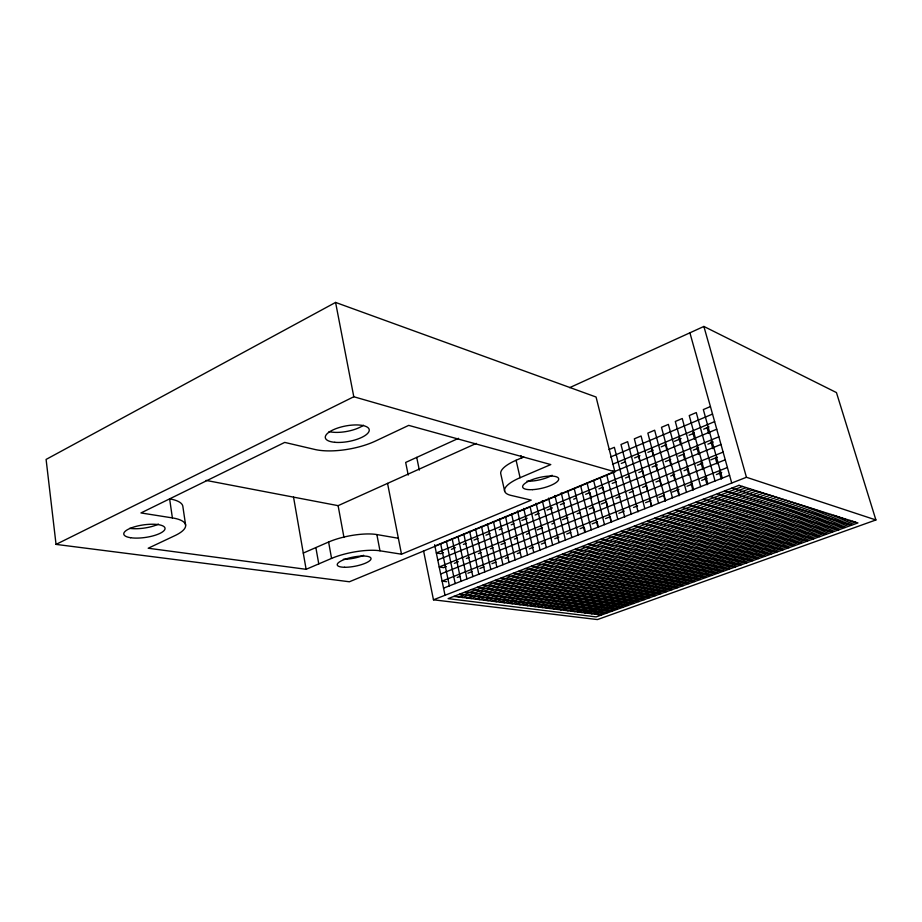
<?xml version="1.0" encoding="UTF-8"?>
<svg xmlns="http://www.w3.org/2000/svg" width="922" height="922" viewBox="0 0 922 922"><rect width="100%" height="100%" fill="white"/><g stroke="black" fill="none" stroke-linecap="round" stroke-linejoin="round"><path stroke-width="1.38" d="M335.585 302.428L46.1 459.421L56.046 544.395L349.403 581.77L614.87 471.81L596.061 397.025L335.585 302.428L353.794 396.748L614.87 471.81M56.046 544.395L353.794 396.748M458.545 438.319L405.668 462.441L408.227 475.049M569.658 387.655L703.878 326.446L836.45 392.576L875.9 519.962L597.433 619.572L433.467 599.796L423.544 550.734M206.09 480.408L338.109 505.659L476.363 443.378M303.28 553.062L328.601 542.021A34.264 9.669 -10.8 0 1 376.868 534.564L398.362 538.264M504.691 491.322L500.853 474.185A36.822 11.421 -13.1 0 1 516.101 460.262L523.731 456.943M185.622 525.16L182.856 506.443A41.467 13.139 -7.9 0 0 169.625 498.86L172.391 517.91A41.651 12.712 -8.1 0 1 174.95 535.613L148.2 548.233L306.116 569.312L331.563 558.409A34.391 9.347 -10.9 0 1 379.979 550.803L401.508 554.203L531.222 500.139L511.122 495.425A36.972 11.052 -13.1 0 1 520.089 477.711L516.101 460.262M520.089 477.711L550.78 464.573L408.711 425.376L375.611 440.993A44.602 15.789 -10.5 0 1 314.794 449.452L284.714 442.41L140.951 512.943L172.391 517.91M609.096 449.544L614.363 447.308L631.247 514.073M710.436 406.567L703.336 409.575L722.283 478.126M610.664 456.955L712.533 414.082M612.519 464.285L714.631 421.631M621.301 463.455L625.289 461.795M634.601 457.923L639.914 455.71M647.889 452.391L653.202 450.178M661.178 446.859L666.491 444.646M674.466 441.315L681.104 438.549M689.08 435.23L694.393 433.017M703.693 429.145L709.018 426.932M434.907 545.997L716.74 429.214M718.86 436.809L436.337 552.97L440.774 553.696L443.436 552.612M451.411 549.339L455.399 547.703M463.374 544.441L466.025 543.346M474 540.073L477.988 538.448M485.963 535.175L489.951 533.538M499.251 529.724L501.914 528.629M511.214 524.814L513.877 523.731M521.852 520.457L527.165 518.279M535.14 515.006L539.128 513.37M547.103 510.108L552.416 507.93M560.392 504.657L564.379 503.02M573.68 499.205L576.342 498.111M585.643 494.296L589.631 492.671M598.931 488.856L602.919 487.219M612.22 483.405L616.207 481.768M625.519 477.953L629.507 476.317M638.808 472.502L642.795 470.865M652.096 467.051L657.409 464.872M665.384 461.599L670.697 459.421M678.673 456.16L683.997 453.97M693.298 450.155L698.611 447.977M707.912 444.162L713.236 441.984M437.766 559.965L720.981 444.45M723.113 452.103L439.206 566.984L443.655 567.652L446.329 566.581M454.339 563.342L458.349 561.729M466.359 558.49L469.033 557.418M478.38 553.638L481.053 552.566M490.4 548.786L493.074 547.714M501.084 544.476L505.095 542.862M514.441 539.093L517.104 538.01M526.462 534.241L529.124 533.158M537.146 529.931L542.482 527.776M551.829 523.996L554.502 522.924M562.512 519.685L567.86 517.53M577.207 513.761L579.88 512.678M589.227 508.909L593.238 507.296M601.248 504.057L606.584 501.902M615.942 498.134L619.941 496.509M629.288 492.74L633.299 491.126M642.646 487.346L646.656 485.733M656.003 481.964L660.014 480.339M670.697 476.029L674.697 474.415M684.055 470.646L688.054 469.021M697.401 465.253L702.748 463.098M710.758 459.859L717.443 457.174M440.647 574.014L725.257 459.79M727.412 467.512L442.099 581.079L446.548 581.701M457.231 577.46L459.905 576.4M467.927 573.207L471.926 571.617M479.947 568.436L483.946 566.846M491.968 563.665L495.978 562.074M505.325 558.363L507.999 557.303M517.346 553.592L520.02 552.532M529.366 548.821L533.377 547.23M541.387 544.049L545.398 542.447M554.744 538.736L558.755 537.146M566.765 533.965L570.776 532.374M580.122 528.663L584.133 527.073M592.154 523.892L597.491 521.771M605.512 518.59L609.511 517M618.869 513.289L624.206 511.157M633.552 507.446L637.563 505.855M645.584 502.674L650.92 500.554M658.942 497.373L664.278 495.252M672.299 492.071L678.972 489.421M686.982 486.24L692.33 484.119M701.677 480.397L707.024 478.276M716.371 474.565L721.719 472.444M443.551 588.167L729.567 475.256M433.467 599.796L746.44 477.273L875.9 519.962M458.257 596.949L742.59 486.459M746.14 487.588L462.602 597.491L462.014 594.69M466.901 598.032L749.667 488.695M753.147 489.801L471.177 598.574L470.589 595.796M475.418 599.104L756.605 490.896M760.039 491.979L479.613 599.634L479.025 596.88M483.785 600.164L763.428 493.051M766.793 494.111L487.922 600.683L487.335 597.952M492.025 601.202L770.124 495.172M773.431 496.22L496.094 601.72L495.506 599M500.127 602.227L776.704 497.246M779.954 498.272L504.127 602.734L503.539 600.038M508.103 603.23L783.17 499.298M786.362 500.3L512.044 603.726L511.456 601.063M515.963 604.221L789.52 501.303M792.655 502.294L519.835 604.717L519.247 602.066M523.684 605.201L795.767 503.274M798.844 504.253L527.511 605.685L526.923 603.057M531.303 606.157L801.898 505.221M804.929 506.178L535.06 606.63L534.472 604.025M538.794 607.102L807.937 507.123M810.911 508.068L542.505 607.575L541.917 604.982M546.181 608.036L813.861 509.002M816.788 509.924L549.835 608.497L549.235 605.927M553.454 608.958L819.693 510.846M822.574 511.756L557.049 609.407L556.462 606.86M560.611 609.857L825.432 512.655M828.256 513.554L564.16 610.306L563.572 607.771M567.675 610.756L831.068 514.441M833.857 515.317L571.156 611.194L570.568 608.67M574.625 611.632L836.611 516.193M839.354 517.058L578.059 612.058L577.472 609.557M581.471 612.496L842.074 517.922M844.771 518.775L584.859 612.923L584.271 610.433M588.224 613.349L847.445 519.616M850.096 520.457L591.567 613.764L590.979 611.298M594.886 614.179L852.735 521.287M855.351 522.117L598.171 614.605L597.583 612.15M453.878 596.396L601.444 615.009M459.675 594.137L606.734 613.107M465.495 591.866L612.058 611.205M471.338 589.584L617.394 609.281M477.216 587.302L622.765 607.356M483.128 584.997L628.147 605.42M489.063 582.681L633.564 603.484M495.033 580.364L638.992 601.536M501.026 578.025L644.455 599.577M507.054 575.674L649.941 597.606M513.116 573.323L655.438 595.624M519.201 570.948L660.97 593.641M525.321 568.563L666.525 591.647M531.475 566.166L672.103 589.642M537.653 563.757L677.705 587.637M543.865 561.337L683.329 585.62M550.111 558.905L688.976 583.591M556.392 556.462L694.658 581.552M562.697 554.007L700.351 579.5M569.047 551.529L706.079 577.449M575.42 549.051L711.83 575.386M581.828 546.55L717.604 573.311M588.271 544.038L723.413 571.225M594.748 541.525L729.244 569.139M601.248 538.99L735.099 567.03M607.794 536.431L740.977 564.921M614.375 533.873L746.878 562.8M620.99 531.303L752.813 560.668M627.64 528.709L758.771 558.536M634.313 526.105L764.764 556.381M641.032 523.489L770.78 554.226M647.797 520.861L776.82 552.059M654.585 518.21L782.893 549.881M661.408 515.548L788.99 547.691M668.277 512.874L795.11 545.49M675.181 510.189L801.264 543.277M682.119 507.492L807.442 541.064M689.091 504.772L813.653 538.828M696.098 502.041L819.889 536.592M703.152 499.286L826.158 534.345M710.251 496.532L832.462 532.086M717.374 493.754L838.778 529.816M724.542 490.965L845.14 527.534M731.757 488.153L851.525 525.24M703.878 326.446L746.44 477.273M689.91 332.807L731.722 483.024M707.139 427.923L708.661 433.455M710.954 441.765L712.867 448.68M715.541 458.372L717.074 463.904M719.367 472.214L721.281 479.129M715.046 480.984L696.271 412.572L689.241 415.557L707.854 483.831M692.768 432.36L694.646 439.264M696.894 447.527L698.772 454.419M701.031 462.694L702.91 469.586M705.157 477.861L707.036 484.753M700.697 486.655L682.245 418.519L675.296 421.469L693.574 489.455M678.926 438.134L680.77 445.003M683.352 454.615L684.839 460.101M687.051 468.341L688.895 475.21M691.108 483.439L692.952 490.308M686.498 492.256L668.381 424.397L661.5 427.312L679.456 495.033M665.235 443.839L667.055 450.685M669.591 460.251L671.043 465.725M673.21 473.931L675.031 480.765M677.209 488.971L679.018 495.805M672.461 497.799L654.655 430.217L647.855 433.11L665.5 500.542M651.75 449.717L653.214 455.284M655.749 465.011L657.213 470.577M659.76 480.304L661.212 485.871M663.759 495.598L665.211 501.165M658.573 503.285L641.078 435.979L634.348 438.826L651.681 506.005M638.347 455.307L639.776 460.839M642.277 470.531L644.063 477.458M646.207 485.767L647.636 491.311M649.779 499.62L651.566 506.547M644.835 508.702L627.652 441.673L620.99 444.496L638.082 511.86M613.003 470.923L624.724 517.127M606.745 475.049L617.798 519.374M602.838 487.323L604.233 492.913M606.653 502.697L607.69 506.881M610.11 516.666L611.493 522.255M600.176 477.769L611.125 522.013M593.63 480.477L604.486 524.63M589.919 492.613L591.279 498.18M593.664 507.93L594.344 510.707M597.41 523.235L598.09 526.024M587.13 483.174L597.894 527.234M580.664 485.848L591.325 529.827M584.49 528.364L585.159 531.13M574.222 488.51L584.802 532.409M567.94 491.633L578.301 534.967M561.233 492.878L571.836 537.514M554.906 495.506L565.417 540.062M548.602 498.111L559.02 542.585M542.332 500.715L552.658 545.098M536.097 503.297L546.331 547.587M520.976 455.606L521.622 458.395M530.208 507.25L540.038 550.077M523.719 508.425L533.769 552.555M517.576 510.972L527.545 555.009M511.56 513.957L521.345 557.453M505.487 516.481L515.179 559.896M499.436 518.982L509.036 562.316M493.42 521.483L502.939 564.725M487.427 523.961L496.866 567.122M481.468 526.427L490.815 569.508M475.545 528.882L484.811 571.882M469.644 531.326L478.829 574.245M463.766 533.769L472.871 576.596M458.027 536.639L466.947 578.924M452.218 539.047L461.058 581.252M446.432 541.445L455.191 583.568M440.67 543.83L449.36 585.873M416.721 457.393L419.326 470.082M434.642 544.741L445.015 595.266M387.551 483.382L401.508 554.203M376.868 534.564L379.979 550.803M338.109 505.659L343.975 537.48M328.601 542.021L331.563 558.409M315.866 547.576L318.77 563.895M293.542 497.142L306.116 569.312M363.66 555.309A17.161 4.748 -10.9 0 1 343.341 559.262M363.475 425.238A22.243 8.021 -10.4 0 1 329.073 431.588M552.163 475.279A18.44 5.613 -13.1 0 1 526.981 481.146M158.469 524.111A20.78 6.454 -8 0 1 129.668 528.352M739.006 485.329L448.115 598.632L596.165 616.91L857.933 522.935L739.006 485.329M334.824 442.306A22.289 7.883 -10.5 0 0 369.18 430.805A22.289 7.883 -10.5 0 0 337.832 427.992A22.289 7.883 -10.5 0 0 334.824 442.306M532.547 489.64A18.486 5.52 -13.1 0 0 558.674 478.748A18.486 5.52 -13.1 0 0 530.772 480.235A18.486 5.52 -13.1 0 0 532.547 489.64M344.551 567.272A17.195 4.668 -10.9 0 0 370.99 559.043A17.195 4.668 -10.9 0 0 346.903 558.651A17.195 4.668 -10.9 0 0 344.551 567.272M130.578 537.71A20.826 6.35 -8.1 0 0 164.589 529.908A20.826 6.35 -8.1 0 0 138.07 525.886A20.826 6.35 -8.1 0 0 130.578 537.71"/></g></svg>
